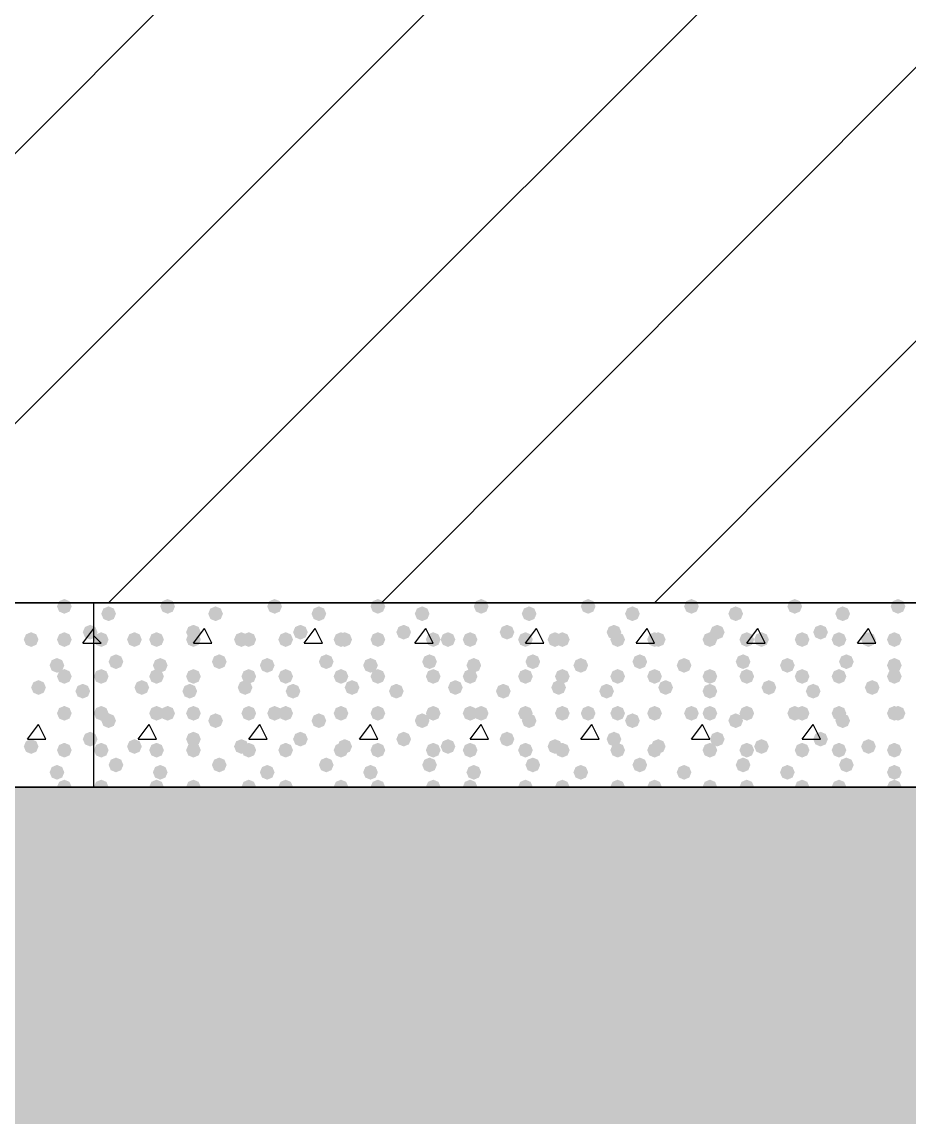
# Model space of a CAD drawing. Header units: millimetres. Extents: x 0 to 420, y 0 to 297.
# Drawn here: x 322.26 to 332.44, y 138.83 to 151.41 of the extents above; entities that cross this region are included whole.
import ezdxf

# ---------------------------------------------------------------- set-up
doc = ezdxf.new("R2010")
doc.units = ezdxf.units.MM
doc.layers.get('0').update_dxf_attribs({"linetype": 'CONTINUOUS'})

msp = doc.modelspace()

# ---------------------------------------------------------------- hatches: boundary and pattern name
at = {"true_color": 0x000007}
for points in [[(322.834, 144.695333), (322.809129, 144.635537), (322.749333, 144.610667), (322.689537, 144.635537), (322.664667, 144.695333), (322.689537, 144.755129), (322.749333, 144.78), (322.809129, 144.755129)], [(323.130333, 144.399), (323.105462, 144.339204), (323.045667, 144.314333), (322.985871, 144.339204), (322.961, 144.399), (322.985871, 144.458796), (323.045667, 144.483667), (323.105462, 144.458796)], [(322.453, 144.314333), (322.428129, 144.254537), (322.368333, 144.229667), (322.308538, 144.254537), (322.283667, 144.314333), (322.308537, 144.374129), (322.368333, 144.399), (322.428129, 144.374129)], [(322.834, 144.314333), (322.809129, 144.254537), (322.749333, 144.229667), (322.689537, 144.254537), (322.664667, 144.314333), (322.689537, 144.374129), (322.749333, 144.399), (322.809129, 144.374129)], [(322.749333, 144.018), (322.724462, 143.958204), (322.664667, 143.933333), (322.604871, 143.958204), (322.58, 144.018), (322.604871, 144.077796), (322.664667, 144.102667), (322.724462, 144.077796)], [(322.834, 143.891), (322.809129, 143.831204), (322.749333, 143.806333), (322.689537, 143.831204), (322.664667, 143.891), (322.689537, 143.950796), (322.749333, 143.975667), (322.809129, 143.950796)], [(322.537667, 143.764), (322.512796, 143.704204), (322.453, 143.679333), (322.393204, 143.704204), (322.368333, 143.764), (322.393204, 143.823796), (322.453, 143.848667), (322.512796, 143.823796)], [(323.045667, 143.721667), (323.020796, 143.661871), (322.961, 143.637), (322.901204, 143.661871), (322.876333, 143.721667), (322.901204, 143.781462), (322.961, 143.806333), (323.020796, 143.781463)], [(322.834, 143.467667), (322.809129, 143.407871), (322.749333, 143.383), (322.689537, 143.407871), (322.664667, 143.467667), (322.689537, 143.527462), (322.749333, 143.552333), (322.809129, 143.527463)], [(322.834, 143.467667), (322.809129, 143.407871), (322.749333, 143.383), (322.689537, 143.407871), (322.664667, 143.467667), (322.689537, 143.527462), (322.749333, 143.552333), (322.809129, 143.527463)], [(323.130333, 143.171333), (323.105462, 143.111537), (323.045667, 143.086667), (322.985871, 143.111537), (322.961, 143.171333), (322.985871, 143.231129), (323.045667, 143.256), (323.105462, 143.231129)], [(322.453, 143.086667), (322.428129, 143.026871), (322.368333, 143.002), (322.308538, 143.026871), (322.283667, 143.086667), (322.308537, 143.146462), (322.368333, 143.171333), (322.428129, 143.146463)], [(322.834, 143.044333), (322.809129, 142.984537), (322.749333, 142.959667), (322.689537, 142.984537), (322.664667, 143.044333), (322.689537, 143.104129), (322.749333, 143.129), (322.809129, 143.104129)], [(322.749333, 142.790333), (322.724462, 142.730537), (322.664667, 142.705667), (322.604871, 142.730537), (322.58, 142.790333), (322.604871, 142.850129), (322.664667, 142.875), (322.724462, 142.850129)], [(322.834, 142.621), (322.809129, 142.561204), (322.749333, 142.536333), (322.689537, 142.561204), (322.664667, 142.621), (322.689537, 142.680796), (322.749333, 142.705667), (322.809129, 142.680796)]]:
    msp.add_hatch(color=0, dxfattribs=at).paths.add_polyline_path(points, flags=0)
at = {"true_color": 0x000008}
for points in [[(324.019333, 144.695333), (323.994462, 144.635537), (323.934667, 144.610667), (323.874871, 144.635537), (323.85, 144.695333), (323.874871, 144.755129), (323.934667, 144.78), (323.994462, 144.755129)], [(325.247, 144.695333), (325.222129, 144.635537), (325.162333, 144.610667), (325.102538, 144.635537), (325.077667, 144.695333), (325.102537, 144.755129), (325.162333, 144.78), (325.222129, 144.755129)], [(326.432333, 144.695333), (326.407462, 144.635537), (326.347667, 144.610667), (326.287871, 144.635537), (326.263, 144.695333), (326.287871, 144.755129), (326.347667, 144.78), (326.407462, 144.755129)], [(327.617667, 144.695333), (327.592796, 144.635537), (327.533, 144.610667), (327.473204, 144.635537), (327.448333, 144.695333), (327.473204, 144.755129), (327.533, 144.78), (327.592796, 144.755129)], [(328.845333, 144.695333), (328.820462, 144.635537), (328.760667, 144.610667), (328.700871, 144.635537), (328.676, 144.695333), (328.700871, 144.755129), (328.760667, 144.78), (328.820462, 144.755129)], [(330.030667, 144.695333), (330.005796, 144.635537), (329.946, 144.610667), (329.886204, 144.635537), (329.861333, 144.695333), (329.886204, 144.755129), (329.946, 144.78), (330.005796, 144.755129)], [(331.216, 144.695333), (331.191129, 144.635537), (331.131333, 144.610667), (331.071537, 144.635537), (331.046667, 144.695333), (331.071537, 144.755129), (331.131333, 144.78), (331.191129, 144.755129)], [(332.401333, 144.695333), (332.376463, 144.635537), (332.316667, 144.610667), (332.256871, 144.635537), (332.232, 144.695333), (332.256871, 144.755129), (332.316667, 144.78), (332.376462, 144.755129)], [(323.342, 144.610667), (323.317129, 144.550871), (323.257333, 144.526), (323.197538, 144.550871), (323.172667, 144.610667), (323.197537, 144.670462), (323.257333, 144.695333), (323.317129, 144.670463)], [(324.569667, 144.610667), (324.544796, 144.550871), (324.485, 144.526), (324.425204, 144.550871), (324.400333, 144.610667), (324.425204, 144.670462), (324.485, 144.695333), (324.544796, 144.670463)], [(325.755, 144.610667), (325.730129, 144.550871), (325.670333, 144.526), (325.610537, 144.550871), (325.585667, 144.610667), (325.610537, 144.670462), (325.670333, 144.695333), (325.730129, 144.670463)], [(326.940333, 144.610667), (326.915462, 144.550871), (326.855667, 144.526), (326.795871, 144.550871), (326.771, 144.610667), (326.795871, 144.670462), (326.855667, 144.695333), (326.915462, 144.670463)], [(328.168, 144.610667), (328.143129, 144.550871), (328.083333, 144.526), (328.023537, 144.550871), (327.998667, 144.610667), (328.023537, 144.670462), (328.083333, 144.695333), (328.143129, 144.670463)], [(329.353333, 144.610667), (329.328463, 144.550871), (329.268667, 144.526), (329.208871, 144.550871), (329.184, 144.610667), (329.208871, 144.670462), (329.268667, 144.695333), (329.328462, 144.670463)], [(330.538667, 144.610667), (330.513796, 144.550871), (330.454, 144.526), (330.394204, 144.550871), (330.369333, 144.610667), (330.394204, 144.670462), (330.454, 144.695333), (330.513796, 144.670463)], [(331.766333, 144.610667), (331.741463, 144.550871), (331.681667, 144.526), (331.621871, 144.550871), (331.597, 144.610667), (331.621871, 144.670462), (331.681667, 144.695333), (331.741462, 144.670463)], [(324.315667, 144.399), (324.290796, 144.339204), (324.231, 144.314333), (324.171204, 144.339204), (324.146333, 144.399), (324.171204, 144.458796), (324.231, 144.483667), (324.290796, 144.458796)], [(325.543333, 144.399), (325.518462, 144.339204), (325.458667, 144.314333), (325.398871, 144.339204), (325.374, 144.399), (325.398871, 144.458796), (325.458667, 144.483667), (325.518462, 144.458796)], [(326.728667, 144.399), (326.703796, 144.339204), (326.644, 144.314333), (326.584204, 144.339204), (326.559333, 144.399), (326.584204, 144.458796), (326.644, 144.483667), (326.703796, 144.458796)], [(327.914, 144.399), (327.889129, 144.339204), (327.829333, 144.314333), (327.769537, 144.339204), (327.744667, 144.399), (327.769537, 144.458796), (327.829333, 144.483667), (327.889129, 144.458796)], [(329.141667, 144.399), (329.116796, 144.339204), (329.057, 144.314333), (328.997204, 144.339204), (328.972333, 144.399), (328.997204, 144.458796), (329.057, 144.483667), (329.116796, 144.458796)], [(330.327, 144.399), (330.302129, 144.339204), (330.242333, 144.314333), (330.182538, 144.339204), (330.157667, 144.399), (330.182537, 144.458796), (330.242333, 144.483667), (330.302129, 144.458796)], [(331.512333, 144.399), (331.487462, 144.339204), (331.427667, 144.314333), (331.367871, 144.339204), (331.343, 144.399), (331.367871, 144.458796), (331.427667, 144.483667), (331.487462, 144.458796)], [(323.257333, 144.314333), (323.232462, 144.254537), (323.172667, 144.229667), (323.112871, 144.254537), (323.088, 144.314333), (323.112871, 144.374129), (323.172667, 144.399), (323.232462, 144.374129)], [(323.638333, 144.314333), (323.613462, 144.254537), (323.553667, 144.229667), (323.493871, 144.254537), (323.469, 144.314333), (323.493871, 144.374129), (323.553667, 144.399), (323.613462, 144.374129)], [(323.892333, 144.314333), (323.867462, 144.254537), (323.807667, 144.229667), (323.747871, 144.254537), (323.723, 144.314333), (323.747871, 144.374129), (323.807667, 144.399), (323.867462, 144.374129)], [(324.315667, 144.314333), (324.290796, 144.254537), (324.231, 144.229667), (324.171204, 144.254537), (324.146333, 144.314333), (324.171204, 144.374129), (324.231, 144.399), (324.290796, 144.374129)], [(324.866, 144.314333), (324.841129, 144.254537), (324.781333, 144.229667), (324.721537, 144.254537), (324.696667, 144.314333), (324.721537, 144.374129), (324.781333, 144.399), (324.841129, 144.374129)], [(324.950667, 144.314333), (324.925796, 144.254537), (324.866, 144.229667), (324.806204, 144.254537), (324.781333, 144.314333), (324.806204, 144.374129), (324.866, 144.399), (324.925796, 144.374129)], [(325.374, 144.314333), (325.349129, 144.254537), (325.289333, 144.229667), (325.229537, 144.254537), (325.204667, 144.314333), (325.229537, 144.374129), (325.289333, 144.399), (325.349129, 144.374129)], [(326.009, 144.314333), (325.984129, 144.254537), (325.924333, 144.229667), (325.864537, 144.254537), (325.839667, 144.314333), (325.864537, 144.374129), (325.924333, 144.399), (325.984129, 144.374129)], [(326.051333, 144.314333), (326.026462, 144.254537), (325.966667, 144.229667), (325.906871, 144.254537), (325.882, 144.314333), (325.906871, 144.374129), (325.966667, 144.399), (326.026462, 144.374129)], [(326.432333, 144.314333), (326.407462, 144.254537), (326.347667, 144.229667), (326.287871, 144.254537), (326.263, 144.314333), (326.287871, 144.374129), (326.347667, 144.399), (326.407462, 144.374129)], [(327.067333, 144.314333), (327.042462, 144.254537), (326.982667, 144.229667), (326.922871, 144.254537), (326.898, 144.314333), (326.922871, 144.374129), (326.982667, 144.399), (327.042462, 144.374129)], [(327.236667, 144.314333), (327.211796, 144.254537), (327.152, 144.229667), (327.092204, 144.254537), (327.067333, 144.314333), (327.092204, 144.374129), (327.152, 144.399), (327.211796, 144.374129)], [(327.490667, 144.314333), (327.465796, 144.254537), (327.406, 144.229667), (327.346204, 144.254537), (327.321333, 144.314333), (327.346204, 144.374129), (327.406, 144.399), (327.465796, 144.374129)], [(328.125667, 144.314333), (328.100796, 144.254537), (328.041, 144.229667), (327.981204, 144.254537), (327.956333, 144.314333), (327.981204, 144.374129), (328.041, 144.399), (328.100796, 144.374129)], [(328.464333, 144.314333), (328.439462, 144.254537), (328.379667, 144.229667), (328.319871, 144.254537), (328.295, 144.314333), (328.319871, 144.374129), (328.379667, 144.399), (328.439462, 144.374129)], [(328.549, 144.314333), (328.524129, 144.254537), (328.464333, 144.229667), (328.404537, 144.254537), (328.379667, 144.314333), (328.404537, 144.374129), (328.464333, 144.399), (328.524129, 144.374129)], [(329.184, 144.314333), (329.159129, 144.254537), (329.099333, 144.229667), (329.039537, 144.254537), (329.014667, 144.314333), (329.039537, 144.374129), (329.099333, 144.399), (329.159129, 144.374129)], [(329.607333, 144.314333), (329.582462, 144.254537), (329.522667, 144.229667), (329.462871, 144.254537), (329.438, 144.314333), (329.462871, 144.374129), (329.522667, 144.399), (329.582462, 144.374129)], [(329.649667, 144.314333), (329.624796, 144.254537), (329.565, 144.229667), (329.505204, 144.254537), (329.480333, 144.314333), (329.505204, 144.374129), (329.565, 144.399), (329.624796, 144.374129)], [(330.242333, 144.314333), (330.217462, 144.254537), (330.157667, 144.229667), (330.097871, 144.254537), (330.073, 144.314333), (330.097871, 144.374129), (330.157667, 144.399), (330.217462, 144.374129)], [(330.665667, 144.314333), (330.640796, 144.254537), (330.581, 144.229667), (330.521204, 144.254537), (330.496333, 144.314333), (330.521204, 144.374129), (330.581, 144.399), (330.640796, 144.374129)], [(330.835, 144.314333), (330.810129, 144.254537), (330.750333, 144.229667), (330.690538, 144.254537), (330.665667, 144.314333), (330.690537, 144.374129), (330.750333, 144.399), (330.810129, 144.374129)], [(331.300667, 144.314333), (331.275796, 144.254537), (331.216, 144.229667), (331.156204, 144.254537), (331.131333, 144.314333), (331.156204, 144.374129), (331.216, 144.399), (331.275796, 144.374129)], [(331.724, 144.314333), (331.699129, 144.254537), (331.639333, 144.229667), (331.579538, 144.254537), (331.554667, 144.314333), (331.579537, 144.374129), (331.639333, 144.399), (331.699129, 144.374129)], [(332.062667, 144.314333), (332.037796, 144.254537), (331.978, 144.229667), (331.918204, 144.254537), (331.893333, 144.314333), (331.918204, 144.374129), (331.978, 144.399), (332.037796, 144.374129)], [(332.359, 144.314333), (332.334129, 144.254537), (332.274333, 144.229667), (332.214538, 144.254537), (332.189667, 144.314333), (332.214537, 144.374129), (332.274333, 144.399), (332.334129, 144.374129)], [(323.426667, 144.060333), (323.401796, 144.000537), (323.342, 143.975667), (323.282204, 144.000537), (323.257333, 144.060333), (323.282204, 144.120129), (323.342, 144.145), (323.401796, 144.120129)], [(323.934667, 144.018), (323.909796, 143.958204), (323.85, 143.933333), (323.790204, 143.958204), (323.765333, 144.018), (323.790204, 144.077796), (323.85, 144.102667), (323.909796, 144.077796)], [(324.612, 144.060333), (324.587129, 144.000537), (324.527333, 143.975667), (324.467538, 144.000537), (324.442667, 144.060333), (324.467537, 144.120129), (324.527333, 144.145), (324.587129, 144.120129)], [(325.162333, 144.018), (325.137462, 143.958204), (325.077667, 143.933333), (325.017871, 143.958204), (324.993, 144.018), (325.017871, 144.077796), (325.077667, 144.102667), (325.137462, 144.077796)], [(325.839667, 144.060333), (325.814796, 144.000537), (325.755, 143.975667), (325.695204, 144.000537), (325.670333, 144.060333), (325.695204, 144.120129), (325.755, 144.145), (325.814796, 144.120129)], [(326.347667, 144.018), (326.322796, 143.958204), (326.263, 143.933333), (326.203204, 143.958204), (326.178333, 144.018), (326.203204, 144.077796), (326.263, 144.102667), (326.322796, 144.077796)], [(327.025, 144.060333), (327.000129, 144.000537), (326.940333, 143.975667), (326.880538, 144.000537), (326.855667, 144.060333), (326.880537, 144.120129), (326.940333, 144.145), (327.000129, 144.120129)], [(327.533, 144.018), (327.508129, 143.958204), (327.448333, 143.933333), (327.388537, 143.958204), (327.363667, 144.018), (327.388537, 144.077796), (327.448333, 144.102667), (327.508129, 144.077796)], [(328.210333, 144.060333), (328.185462, 144.000537), (328.125667, 143.975667), (328.065871, 144.000537), (328.041, 144.060333), (328.065871, 144.120129), (328.125667, 144.145), (328.185462, 144.120129)], [(328.760667, 144.018), (328.735796, 143.958204), (328.676, 143.933333), (328.616204, 143.958204), (328.591333, 144.018), (328.616204, 144.077796), (328.676, 144.102667), (328.735796, 144.077796)], [(329.438, 144.060333), (329.413129, 144.000537), (329.353333, 143.975667), (329.293537, 144.000537), (329.268667, 144.060333), (329.293537, 144.120129), (329.353333, 144.145), (329.413129, 144.120129)], [(329.946, 144.018), (329.921129, 143.958204), (329.861333, 143.933333), (329.801537, 143.958204), (329.776667, 144.018), (329.801537, 144.077796), (329.861333, 144.102667), (329.921129, 144.077796)], [(330.623333, 144.060333), (330.598462, 144.000537), (330.538667, 143.975667), (330.478871, 144.000537), (330.454, 144.060333), (330.478871, 144.120129), (330.538667, 144.145), (330.598462, 144.120129)], [(331.131333, 144.018), (331.106462, 143.958204), (331.046667, 143.933333), (330.986871, 143.958204), (330.962, 144.018), (330.986871, 144.077796), (331.046667, 144.102667), (331.106462, 144.077796)], [(331.808667, 144.060333), (331.783796, 144.000537), (331.724, 143.975667), (331.664204, 144.000537), (331.639333, 144.060333), (331.664204, 144.120129), (331.724, 144.145), (331.783796, 144.120129)], [(332.359, 144.018), (332.334129, 143.958204), (332.274333, 143.933333), (332.214538, 143.958204), (332.189667, 144.018), (332.214537, 144.077796), (332.274333, 144.102667), (332.334129, 144.077796)], [(323.257333, 143.891), (323.232462, 143.831204), (323.172667, 143.806333), (323.112871, 143.831204), (323.088, 143.891), (323.112871, 143.950796), (323.172667, 143.975667), (323.232462, 143.950796)], [(323.892333, 143.891), (323.867462, 143.831204), (323.807667, 143.806333), (323.747871, 143.831204), (323.723, 143.891), (323.747871, 143.950796), (323.807667, 143.975667), (323.867462, 143.950796)], [(324.315667, 143.891), (324.290796, 143.831204), (324.231, 143.806333), (324.171204, 143.831204), (324.146333, 143.891), (324.171204, 143.950796), (324.231, 143.975667), (324.290796, 143.950796)], [(324.950667, 143.891), (324.925796, 143.831204), (324.866, 143.806333), (324.806204, 143.831204), (324.781333, 143.891), (324.806204, 143.950796), (324.866, 143.975667), (324.925796, 143.950796)], [(325.374, 143.891), (325.349129, 143.831204), (325.289333, 143.806333), (325.229537, 143.831204), (325.204667, 143.891), (325.229537, 143.950796), (325.289333, 143.975667), (325.349129, 143.950796)], [(326.009, 143.891), (325.984129, 143.831204), (325.924333, 143.806333), (325.864537, 143.831204), (325.839667, 143.891), (325.864537, 143.950796), (325.924333, 143.975667), (325.984129, 143.950796)], [(326.432333, 143.891), (326.407462, 143.831204), (326.347667, 143.806333), (326.287871, 143.831204), (326.263, 143.891), (326.287871, 143.950796), (326.347667, 143.975667), (326.407462, 143.950796)], [(327.067333, 143.891), (327.042462, 143.831204), (326.982667, 143.806333), (326.922871, 143.831204), (326.898, 143.891), (326.922871, 143.950796), (326.982667, 143.975667), (327.042462, 143.950796)], [(327.490667, 143.891), (327.465796, 143.831204), (327.406, 143.806333), (327.346204, 143.831204), (327.321333, 143.891), (327.346204, 143.950796), (327.406, 143.975667), (327.465796, 143.950796)], [(328.125667, 143.891), (328.100796, 143.831204), (328.041, 143.806333), (327.981204, 143.831204), (327.956333, 143.891), (327.981204, 143.950796), (328.041, 143.975667), (328.100796, 143.950796)], [(328.549, 143.891), (328.524129, 143.831204), (328.464333, 143.806333), (328.404537, 143.831204), (328.379667, 143.891), (328.404537, 143.950796), (328.464333, 143.975667), (328.524129, 143.950796)], [(329.184, 143.891), (329.159129, 143.831204), (329.099333, 143.806333), (329.039537, 143.831204), (329.014667, 143.891), (329.039537, 143.950796), (329.099333, 143.975667), (329.159129, 143.950796)], [(329.607333, 143.891), (329.582462, 143.831204), (329.522667, 143.806333), (329.462871, 143.831204), (329.438, 143.891), (329.462871, 143.950796), (329.522667, 143.975667), (329.582462, 143.950796)], [(330.242333, 143.891), (330.217462, 143.831204), (330.157667, 143.806333), (330.097871, 143.831204), (330.073, 143.891), (330.097871, 143.950796), (330.157667, 143.975667), (330.217462, 143.950796)], [(330.665667, 143.891), (330.640796, 143.831204), (330.581, 143.806333), (330.521204, 143.831204), (330.496333, 143.891), (330.521204, 143.950796), (330.581, 143.975667), (330.640796, 143.950796)], [(331.300667, 143.891), (331.275796, 143.831204), (331.216, 143.806333), (331.156204, 143.831204), (331.131333, 143.891), (331.156204, 143.950796), (331.216, 143.975667), (331.275796, 143.950796)], [(331.724, 143.891), (331.699129, 143.831204), (331.639333, 143.806333), (331.579538, 143.831204), (331.554667, 143.891), (331.579537, 143.950796), (331.639333, 143.975667), (331.699129, 143.950796)], [(332.359, 143.891), (332.334129, 143.831204), (332.274333, 143.806333), (332.214538, 143.831204), (332.189667, 143.891), (332.214537, 143.950796), (332.274333, 143.975667), (332.334129, 143.950796)], [(323.723, 143.764), (323.698129, 143.704204), (323.638333, 143.679333), (323.578538, 143.704204), (323.553667, 143.764), (323.578537, 143.823796), (323.638333, 143.848667), (323.698129, 143.823796)], [(324.908333, 143.764), (324.883462, 143.704204), (324.823667, 143.679333), (324.763871, 143.704204), (324.739, 143.764), (324.763871, 143.823796), (324.823667, 143.848667), (324.883462, 143.823796)], [(326.136, 143.764), (326.111129, 143.704204), (326.051333, 143.679333), (325.991537, 143.704204), (325.966667, 143.764), (325.991537, 143.823796), (326.051333, 143.848667), (326.111129, 143.823796)], [(327.321333, 143.764), (327.296462, 143.704204), (327.236667, 143.679333), (327.176871, 143.704204), (327.152, 143.764), (327.176871, 143.823796), (327.236667, 143.848667), (327.296462, 143.823796)], [(328.506667, 143.764), (328.481796, 143.704204), (328.422, 143.679333), (328.362204, 143.704204), (328.337333, 143.764), (328.362204, 143.823796), (328.422, 143.848667), (328.481796, 143.823796)], [(329.734333, 143.764), (329.709462, 143.704204), (329.649667, 143.679333), (329.589871, 143.704204), (329.565, 143.764), (329.589871, 143.823796), (329.649667, 143.848667), (329.709462, 143.823796)], [(330.919667, 143.764), (330.894796, 143.704204), (330.835, 143.679333), (330.775204, 143.704204), (330.750333, 143.764), (330.775204, 143.823796), (330.835, 143.848667), (330.894796, 143.823796)], [(332.105, 143.764), (332.080129, 143.704204), (332.020333, 143.679333), (331.960537, 143.704204), (331.935667, 143.764), (331.960537, 143.823796), (332.020333, 143.848667), (332.080129, 143.823796)], [(324.273333, 143.721667), (324.248462, 143.661871), (324.188667, 143.637), (324.128871, 143.661871), (324.104, 143.721667), (324.128871, 143.781462), (324.188667, 143.806333), (324.248462, 143.781463)], [(325.458667, 143.721667), (325.433796, 143.661871), (325.374, 143.637), (325.314204, 143.661871), (325.289333, 143.721667), (325.314204, 143.781462), (325.374, 143.806333), (325.433796, 143.781463)], [(326.644, 143.721667), (326.619129, 143.661871), (326.559333, 143.637), (326.499537, 143.661871), (326.474667, 143.721667), (326.499537, 143.781462), (326.559333, 143.806333), (326.619129, 143.781463)], [(327.871667, 143.721667), (327.846796, 143.661871), (327.787, 143.637), (327.727204, 143.661871), (327.702333, 143.721667), (327.727204, 143.781462), (327.787, 143.806333), (327.846796, 143.781463)], [(329.057, 143.721667), (329.032129, 143.661871), (328.972333, 143.637), (328.912537, 143.661871), (328.887667, 143.721667), (328.912537, 143.781462), (328.972333, 143.806333), (329.032129, 143.781463)], [(330.242333, 143.721667), (330.217462, 143.661871), (330.157667, 143.637), (330.097871, 143.661871), (330.073, 143.721667), (330.097871, 143.781462), (330.157667, 143.806333), (330.217462, 143.781463)], [(331.427667, 143.721667), (331.402796, 143.661871), (331.343, 143.637), (331.283204, 143.661871), (331.258333, 143.721667), (331.283204, 143.781462), (331.343, 143.806333), (331.402796, 143.781463)], [(323.257333, 143.467667), (323.232462, 143.407871), (323.172667, 143.383), (323.112871, 143.407871), (323.088, 143.467667), (323.112871, 143.527462), (323.172667, 143.552333), (323.232462, 143.527463)], [(323.342, 143.383), (323.317129, 143.323204), (323.257333, 143.298333), (323.197538, 143.323204), (323.172667, 143.383), (323.197537, 143.442796), (323.257333, 143.467667), (323.317129, 143.442796)], [(323.892333, 143.467667), (323.867462, 143.407871), (323.807667, 143.383), (323.747871, 143.407871), (323.723, 143.467667), (323.747871, 143.527462), (323.807667, 143.552333), (323.867462, 143.527463)], [(324.019333, 143.467667), (323.994462, 143.407871), (323.934667, 143.383), (323.874871, 143.407871), (323.85, 143.467667), (323.874871, 143.527462), (323.934667, 143.552333), (323.994462, 143.527463)], [(324.315667, 143.467667), (324.290796, 143.407871), (324.231, 143.383), (324.171204, 143.407871), (324.146333, 143.467667), (324.171204, 143.527462), (324.231, 143.552333), (324.290796, 143.527463)], [(324.569667, 143.383), (324.544796, 143.323204), (324.485, 143.298333), (324.425204, 143.323204), (324.400333, 143.383), (324.425204, 143.442796), (324.485, 143.467667), (324.544796, 143.442796)], [(324.950667, 143.467667), (324.925796, 143.407871), (324.866, 143.383), (324.806204, 143.407871), (324.781333, 143.467667), (324.806204, 143.527462), (324.866, 143.552333), (324.925796, 143.527463)], [(325.247, 143.467667), (325.222129, 143.407871), (325.162333, 143.383), (325.102538, 143.407871), (325.077667, 143.467667), (325.102537, 143.527462), (325.162333, 143.552333), (325.222129, 143.527463)], [(325.374, 143.467667), (325.349129, 143.407871), (325.289333, 143.383), (325.229537, 143.407871), (325.204667, 143.467667), (325.229537, 143.527462), (325.289333, 143.552333), (325.349129, 143.527463)], [(325.755, 143.383), (325.730129, 143.323204), (325.670333, 143.298333), (325.610537, 143.323204), (325.585667, 143.383), (325.610537, 143.442796), (325.670333, 143.467667), (325.730129, 143.442796)], [(326.009, 143.467667), (325.984129, 143.407871), (325.924333, 143.383), (325.864537, 143.407871), (325.839667, 143.467667), (325.864537, 143.527462), (325.924333, 143.552333), (325.984129, 143.527463)], [(326.432333, 143.467667), (326.407462, 143.407871), (326.347667, 143.383), (326.287871, 143.407871), (326.263, 143.467667), (326.287871, 143.527462), (326.347667, 143.552333), (326.407462, 143.527463)], [(326.432333, 143.467667), (326.407462, 143.407871), (326.347667, 143.383), (326.287871, 143.407871), (326.263, 143.467667), (326.287871, 143.527462), (326.347667, 143.552333), (326.407462, 143.527463)], [(326.940333, 143.383), (326.915462, 143.323204), (326.855667, 143.298333), (326.795871, 143.323204), (326.771, 143.383), (326.795871, 143.442796), (326.855667, 143.467667), (326.915462, 143.442796)], [(327.067333, 143.467667), (327.042462, 143.407871), (326.982667, 143.383), (326.922871, 143.407871), (326.898, 143.467667), (326.922871, 143.527462), (326.982667, 143.552333), (327.042462, 143.527463)], [(327.490667, 143.467667), (327.465796, 143.407871), (327.406, 143.383), (327.346204, 143.407871), (327.321333, 143.467667), (327.346204, 143.527462), (327.406, 143.552333), (327.465796, 143.527463)], [(327.617667, 143.467667), (327.592796, 143.407871), (327.533, 143.383), (327.473204, 143.407871), (327.448333, 143.467667), (327.473204, 143.527462), (327.533, 143.552333), (327.592796, 143.527463)], [(328.125667, 143.467667), (328.100796, 143.407871), (328.041, 143.383), (327.981204, 143.407871), (327.956333, 143.467667), (327.981204, 143.527462), (328.041, 143.552333), (328.100796, 143.527463)], [(328.168, 143.383), (328.143129, 143.323204), (328.083333, 143.298333), (328.023537, 143.323204), (327.998667, 143.383), (328.023537, 143.442796), (328.083333, 143.467667), (328.143129, 143.442796)], [(328.549, 143.467667), (328.524129, 143.407871), (328.464333, 143.383), (328.404537, 143.407871), (328.379667, 143.467667), (328.404537, 143.527462), (328.464333, 143.552333), (328.524129, 143.527463)], [(328.845333, 143.467667), (328.820462, 143.407871), (328.760667, 143.383), (328.700871, 143.407871), (328.676, 143.467667), (328.700871, 143.527462), (328.760667, 143.552333), (328.820462, 143.527463)], [(329.184, 143.467667), (329.159129, 143.407871), (329.099333, 143.383), (329.039537, 143.407871), (329.014667, 143.467667), (329.039537, 143.527462), (329.099333, 143.552333), (329.159129, 143.527463)], [(329.353333, 143.383), (329.328463, 143.323204), (329.268667, 143.298333), (329.208871, 143.323204), (329.184, 143.383), (329.208871, 143.442796), (329.268667, 143.467667), (329.328462, 143.442796)], [(329.607333, 143.467667), (329.582462, 143.407871), (329.522667, 143.383), (329.462871, 143.407871), (329.438, 143.467667), (329.462871, 143.527462), (329.522667, 143.552333), (329.582462, 143.527463)], [(330.030667, 143.467667), (330.005796, 143.407871), (329.946, 143.383), (329.886204, 143.407871), (329.861333, 143.467667), (329.886204, 143.527462), (329.946, 143.552333), (330.005796, 143.527463)], [(330.242333, 143.467667), (330.217462, 143.407871), (330.157667, 143.383), (330.097871, 143.407871), (330.073, 143.467667), (330.097871, 143.527462), (330.157667, 143.552333), (330.217462, 143.527463)], [(330.538667, 143.383), (330.513796, 143.323204), (330.454, 143.298333), (330.394204, 143.323204), (330.369333, 143.383), (330.394204, 143.442796), (330.454, 143.467667), (330.513796, 143.442796)], [(330.665667, 143.467667), (330.640796, 143.407871), (330.581, 143.383), (330.521204, 143.407871), (330.496333, 143.467667), (330.521204, 143.527462), (330.581, 143.552333), (330.640796, 143.527463)], [(331.216, 143.467667), (331.191129, 143.407871), (331.131333, 143.383), (331.071537, 143.407871), (331.046667, 143.467667), (331.071537, 143.527462), (331.131333, 143.552333), (331.191129, 143.527463)], [(331.300667, 143.467667), (331.275796, 143.407871), (331.216, 143.383), (331.156204, 143.407871), (331.131333, 143.467667), (331.156204, 143.527462), (331.216, 143.552333), (331.275796, 143.527463)], [(331.724, 143.467667), (331.699129, 143.407871), (331.639333, 143.383), (331.579538, 143.407871), (331.554667, 143.467667), (331.579537, 143.527462), (331.639333, 143.552333), (331.699129, 143.527463)], [(331.766333, 143.383), (331.741463, 143.323204), (331.681667, 143.298333), (331.621871, 143.323204), (331.597, 143.383), (331.621871, 143.442796), (331.681667, 143.467667), (331.741462, 143.442796)], [(332.359, 143.467667), (332.334129, 143.407871), (332.274333, 143.383), (332.214538, 143.407871), (332.189667, 143.467667), (332.214537, 143.527462), (332.274333, 143.552333), (332.334129, 143.527463)], [(332.401333, 143.467667), (332.376463, 143.407871), (332.316667, 143.383), (332.256871, 143.407871), (332.232, 143.467667), (332.256871, 143.527462), (332.316667, 143.552333), (332.376462, 143.527463)], [(324.315667, 143.171333), (324.290796, 143.111537), (324.231, 143.086667), (324.171204, 143.111537), (324.146333, 143.171333), (324.171204, 143.231129), (324.231, 143.256), (324.290796, 143.231129)], [(325.543333, 143.171333), (325.518462, 143.111537), (325.458667, 143.086667), (325.398871, 143.111537), (325.374, 143.171333), (325.398871, 143.231129), (325.458667, 143.256), (325.518462, 143.231129)], [(326.728667, 143.171333), (326.703796, 143.111537), (326.644, 143.086667), (326.584204, 143.111537), (326.559333, 143.171333), (326.584204, 143.231129), (326.644, 143.256), (326.703796, 143.231129)], [(327.914, 143.171333), (327.889129, 143.111537), (327.829333, 143.086667), (327.769537, 143.111537), (327.744667, 143.171333), (327.769537, 143.231129), (327.829333, 143.256), (327.889129, 143.231129)], [(329.141667, 143.171333), (329.116796, 143.111537), (329.057, 143.086667), (328.997204, 143.111537), (328.972333, 143.171333), (328.997204, 143.231129), (329.057, 143.256), (329.116796, 143.231129)], [(330.327, 143.171333), (330.302129, 143.111537), (330.242333, 143.086667), (330.182538, 143.111537), (330.157667, 143.171333), (330.182537, 143.231129), (330.242333, 143.256), (330.302129, 143.231129)], [(331.512333, 143.171333), (331.487462, 143.111537), (331.427667, 143.086667), (331.367871, 143.111537), (331.343, 143.171333), (331.367871, 143.231129), (331.427667, 143.256), (331.487462, 143.231129)], [(323.257333, 143.044333), (323.232462, 142.984537), (323.172667, 142.959667), (323.112871, 142.984537), (323.088, 143.044333), (323.112871, 143.104129), (323.172667, 143.129), (323.232462, 143.104129)], [(323.638333, 143.086667), (323.613462, 143.026871), (323.553667, 143.002), (323.493871, 143.026871), (323.469, 143.086667), (323.493871, 143.146462), (323.553667, 143.171333), (323.613462, 143.146463)], [(323.892333, 143.044333), (323.867462, 142.984537), (323.807667, 142.959667), (323.747871, 142.984537), (323.723, 143.044333), (323.747871, 143.104129), (323.807667, 143.129), (323.867462, 143.104129)], [(324.315667, 143.044333), (324.290796, 142.984537), (324.231, 142.959667), (324.171204, 142.984537), (324.146333, 143.044333), (324.171204, 143.104129), (324.231, 143.129), (324.290796, 143.104129)], [(324.866, 143.086667), (324.841129, 143.026871), (324.781333, 143.002), (324.721537, 143.026871), (324.696667, 143.086667), (324.721537, 143.146462), (324.781333, 143.171333), (324.841129, 143.146463)], [(324.950667, 143.044333), (324.925796, 142.984537), (324.866, 142.959667), (324.806204, 142.984537), (324.781333, 143.044333), (324.806204, 143.104129), (324.866, 143.129), (324.925796, 143.104129)], [(325.374, 143.044333), (325.349129, 142.984537), (325.289333, 142.959667), (325.229537, 142.984537), (325.204667, 143.044333), (325.229537, 143.104129), (325.289333, 143.129), (325.349129, 143.104129)], [(326.009, 143.044333), (325.984129, 142.984537), (325.924333, 142.959667), (325.864537, 142.984537), (325.839667, 143.044333), (325.864537, 143.104129), (325.924333, 143.129), (325.984129, 143.104129)], [(326.051333, 143.086667), (326.026462, 143.026871), (325.966667, 143.002), (325.906871, 143.026871), (325.882, 143.086667), (325.906871, 143.146462), (325.966667, 143.171333), (326.026462, 143.146463)], [(326.432333, 143.044333), (326.407462, 142.984537), (326.347667, 142.959667), (326.287871, 142.984537), (326.263, 143.044333), (326.287871, 143.104129), (326.347667, 143.129), (326.407462, 143.104129)], [(327.067333, 143.044333), (327.042462, 142.984537), (326.982667, 142.959667), (326.922871, 142.984537), (326.898, 143.044333), (326.922871, 143.104129), (326.982667, 143.129), (327.042462, 143.104129)], [(327.236667, 143.086667), (327.211796, 143.026871), (327.152, 143.002), (327.092204, 143.026871), (327.067333, 143.086667), (327.092204, 143.146462), (327.152, 143.171333), (327.211796, 143.146463)], [(327.490667, 143.044333), (327.465796, 142.984537), (327.406, 142.959667), (327.346204, 142.984537), (327.321333, 143.044333), (327.346204, 143.104129), (327.406, 143.129), (327.465796, 143.104129)], [(328.125667, 143.044333), (328.100796, 142.984537), (328.041, 142.959667), (327.981204, 142.984537), (327.956333, 143.044333), (327.981204, 143.104129), (328.041, 143.129), (328.100796, 143.104129)], [(328.464333, 143.086667), (328.439462, 143.026871), (328.379667, 143.002), (328.319871, 143.026871), (328.295, 143.086667), (328.319871, 143.146462), (328.379667, 143.171333), (328.439462, 143.146463)], [(328.549, 143.044333), (328.524129, 142.984537), (328.464333, 142.959667), (328.404537, 142.984537), (328.379667, 143.044333), (328.404537, 143.104129), (328.464333, 143.129), (328.524129, 143.104129)], [(329.184, 143.044333), (329.159129, 142.984537), (329.099333, 142.959667), (329.039537, 142.984537), (329.014667, 143.044333), (329.039537, 143.104129), (329.099333, 143.129), (329.159129, 143.104129)], [(329.607333, 143.044333), (329.582462, 142.984537), (329.522667, 142.959667), (329.462871, 142.984537), (329.438, 143.044333), (329.462871, 143.104129), (329.522667, 143.129), (329.582462, 143.104129)], [(329.649667, 143.086667), (329.624796, 143.026871), (329.565, 143.002), (329.505204, 143.026871), (329.480333, 143.086667), (329.505204, 143.146462), (329.565, 143.171333), (329.624796, 143.146463)], [(330.242333, 143.044333), (330.217462, 142.984537), (330.157667, 142.959667), (330.097871, 142.984537), (330.073, 143.044333), (330.097871, 143.104129), (330.157667, 143.129), (330.217462, 143.104129)], [(330.665667, 143.044333), (330.640796, 142.984537), (330.581, 142.959667), (330.521204, 142.984537), (330.496333, 143.044333), (330.521204, 143.104129), (330.581, 143.129), (330.640796, 143.104129)], [(330.835, 143.086667), (330.810129, 143.026871), (330.750333, 143.002), (330.690538, 143.026871), (330.665667, 143.086667), (330.690537, 143.146462), (330.750333, 143.171333), (330.810129, 143.146463)], [(331.300667, 143.044333), (331.275796, 142.984537), (331.216, 142.959667), (331.156204, 142.984537), (331.131333, 143.044333), (331.156204, 143.104129), (331.216, 143.129), (331.275796, 143.104129)], [(331.724, 143.044333), (331.699129, 142.984537), (331.639333, 142.959667), (331.579538, 142.984537), (331.554667, 143.044333), (331.579537, 143.104129), (331.639333, 143.129), (331.699129, 143.104129)], [(332.062667, 143.086667), (332.037796, 143.026871), (331.978, 143.002), (331.918204, 143.026871), (331.893333, 143.086667), (331.918204, 143.146462), (331.978, 143.171333), (332.037796, 143.146463)], [(332.359, 143.044333), (332.334129, 142.984537), (332.274333, 142.959667), (332.214538, 142.984537), (332.189667, 143.044333), (332.214537, 143.104129), (332.274333, 143.129), (332.334129, 143.104129)], [(323.426667, 142.875), (323.401796, 142.815204), (323.342, 142.790333), (323.282204, 142.815204), (323.257333, 142.875), (323.282204, 142.934796), (323.342, 142.959667), (323.401796, 142.934796)], [(324.612, 142.875), (324.587129, 142.815204), (324.527333, 142.790333), (324.467538, 142.815204), (324.442667, 142.875), (324.467537, 142.934796), (324.527333, 142.959667), (324.587129, 142.934796)], [(325.839667, 142.875), (325.814796, 142.815204), (325.755, 142.790333), (325.695204, 142.815204), (325.670333, 142.875), (325.695204, 142.934796), (325.755, 142.959667), (325.814796, 142.934796)], [(327.025, 142.875), (327.000129, 142.815204), (326.940333, 142.790333), (326.880538, 142.815204), (326.855667, 142.875), (326.880537, 142.934796), (326.940333, 142.959667), (327.000129, 142.934796)], [(328.210333, 142.875), (328.185462, 142.815204), (328.125667, 142.790333), (328.065871, 142.815204), (328.041, 142.875), (328.065871, 142.934796), (328.125667, 142.959667), (328.185462, 142.934796)], [(329.438, 142.875), (329.413129, 142.815204), (329.353333, 142.790333), (329.293537, 142.815204), (329.268667, 142.875), (329.293537, 142.934796), (329.353333, 142.959667), (329.413129, 142.934796)], [(330.623333, 142.875), (330.598462, 142.815204), (330.538667, 142.790333), (330.478871, 142.815204), (330.454, 142.875), (330.478871, 142.934796), (330.538667, 142.959667), (330.598462, 142.934796)], [(331.808667, 142.875), (331.783796, 142.815204), (331.724, 142.790333), (331.664204, 142.815204), (331.639333, 142.875), (331.664204, 142.934796), (331.724, 142.959667), (331.783796, 142.934796)], [(323.934667, 142.790333), (323.909796, 142.730537), (323.85, 142.705667), (323.790204, 142.730537), (323.765333, 142.790333), (323.790204, 142.850129), (323.85, 142.875), (323.909796, 142.850129)], [(325.162333, 142.790333), (325.137462, 142.730537), (325.077667, 142.705667), (325.017871, 142.730537), (324.993, 142.790333), (325.017871, 142.850129), (325.077667, 142.875), (325.137462, 142.850129)], [(326.347667, 142.790333), (326.322796, 142.730537), (326.263, 142.705667), (326.203204, 142.730537), (326.178333, 142.790333), (326.203204, 142.850129), (326.263, 142.875), (326.322796, 142.850129)], [(327.533, 142.790333), (327.508129, 142.730537), (327.448333, 142.705667), (327.388537, 142.730537), (327.363667, 142.790333), (327.388537, 142.850129), (327.448333, 142.875), (327.508129, 142.850129)], [(328.760667, 142.790333), (328.735796, 142.730537), (328.676, 142.705667), (328.616204, 142.730537), (328.591333, 142.790333), (328.616204, 142.850129), (328.676, 142.875), (328.735796, 142.850129)], [(329.946, 142.790333), (329.921129, 142.730537), (329.861333, 142.705667), (329.801537, 142.730537), (329.776667, 142.790333), (329.801537, 142.850129), (329.861333, 142.875), (329.921129, 142.850129)], [(331.131333, 142.790333), (331.106462, 142.730537), (331.046667, 142.705667), (330.986871, 142.730537), (330.962, 142.790333), (330.986871, 142.850129), (331.046667, 142.875), (331.106462, 142.850129)], [(332.359, 142.790333), (332.334129, 142.730537), (332.274333, 142.705667), (332.214538, 142.730537), (332.189667, 142.790333), (332.214537, 142.850129), (332.274333, 142.875), (332.334129, 142.850129)], [(323.257333, 142.621), (323.232462, 142.561204), (323.172667, 142.536333), (323.112871, 142.561204), (323.088, 142.621), (323.112871, 142.680796), (323.172667, 142.705667), (323.232462, 142.680796)], [(323.892333, 142.621), (323.867462, 142.561204), (323.807667, 142.536333), (323.747871, 142.561204), (323.723, 142.621), (323.747871, 142.680796), (323.807667, 142.705667), (323.867462, 142.680796)], [(324.315667, 142.621), (324.290796, 142.561204), (324.231, 142.536333), (324.171204, 142.561204), (324.146333, 142.621), (324.171204, 142.680796), (324.231, 142.705667), (324.290796, 142.680796)], [(324.950667, 142.621), (324.925796, 142.561204), (324.866, 142.536333), (324.806204, 142.561204), (324.781333, 142.621), (324.806204, 142.680796), (324.866, 142.705667), (324.925796, 142.680796)], [(325.374, 142.621), (325.349129, 142.561204), (325.289333, 142.536333), (325.229537, 142.561204), (325.204667, 142.621), (325.229537, 142.680796), (325.289333, 142.705667), (325.349129, 142.680796)], [(326.009, 142.621), (325.984129, 142.561204), (325.924333, 142.536333), (325.864537, 142.561204), (325.839667, 142.621), (325.864537, 142.680796), (325.924333, 142.705667), (325.984129, 142.680796)], [(326.432333, 142.621), (326.407462, 142.561204), (326.347667, 142.536333), (326.287871, 142.561204), (326.263, 142.621), (326.287871, 142.680796), (326.347667, 142.705667), (326.407462, 142.680796)], [(327.067333, 142.621), (327.042462, 142.561204), (326.982667, 142.536333), (326.922871, 142.561204), (326.898, 142.621), (326.922871, 142.680796), (326.982667, 142.705667), (327.042462, 142.680796)], [(327.490667, 142.621), (327.465796, 142.561204), (327.406, 142.536333), (327.346204, 142.561204), (327.321333, 142.621), (327.346204, 142.680796), (327.406, 142.705667), (327.465796, 142.680796)], [(328.125667, 142.621), (328.100796, 142.561204), (328.041, 142.536333), (327.981204, 142.561204), (327.956333, 142.621), (327.981204, 142.680796), (328.041, 142.705667), (328.100796, 142.680796)], [(328.549, 142.621), (328.524129, 142.561204), (328.464333, 142.536333), (328.404537, 142.561204), (328.379667, 142.621), (328.404537, 142.680796), (328.464333, 142.705667), (328.524129, 142.680796)], [(329.184, 142.621), (329.159129, 142.561204), (329.099333, 142.536333), (329.039537, 142.561204), (329.014667, 142.621), (329.039537, 142.680796), (329.099333, 142.705667), (329.159129, 142.680796)], [(329.607333, 142.621), (329.582462, 142.561204), (329.522667, 142.536333), (329.462871, 142.561204), (329.438, 142.621), (329.462871, 142.680796), (329.522667, 142.705667), (329.582462, 142.680796)], [(330.242333, 142.621), (330.217462, 142.561204), (330.157667, 142.536333), (330.097871, 142.561204), (330.073, 142.621), (330.097871, 142.680796), (330.157667, 142.705667), (330.217462, 142.680796)], [(330.665667, 142.621), (330.640796, 142.561204), (330.581, 142.536333), (330.521204, 142.561204), (330.496333, 142.621), (330.521204, 142.680796), (330.581, 142.705667), (330.640796, 142.680796)], [(331.300667, 142.621), (331.275796, 142.561204), (331.216, 142.536333), (331.156204, 142.561204), (331.131333, 142.621), (331.156204, 142.680796), (331.216, 142.705667), (331.275796, 142.680796)], [(331.724, 142.621), (331.699129, 142.561204), (331.639333, 142.536333), (331.579538, 142.561204), (331.554667, 142.621), (331.579537, 142.680796), (331.639333, 142.705667), (331.699129, 142.680796)], [(332.359, 142.621), (332.334129, 142.561204), (332.274333, 142.536333), (332.214538, 142.561204), (332.189667, 142.621), (332.214537, 142.680796), (332.274333, 142.705667), (332.334129, 142.680796)]]:
    msp.add_hatch(color=0, dxfattribs=at).paths.add_polyline_path(points, flags=0)
h = msp.add_hatch(color=0, dxfattribs=at)
h.paths.add_polyline_path([(378.544667, 142.621), (217.17, 142.621), (378.544667, 123.571)], flags=0)
h.paths.add_polyline_path([(217.17, 142.621), (378.544667, 123.571), (217.17, 123.571)], flags=0)

# ---------------------------------------------------------------- linework, layer by layer
at = {"color": 0, "true_color": 0x000007}
for points in [[(31.369, 142.621), (31.369, 165.946667), (379.603, 165.946667), (379.603, 142.621), (217.17, 142.621), (217.17, 121.454333), (193.844333, 121.454333), (193.844333, 142.621)], [(31.369, 142.621), (31.369, 165.946667), (379.603, 165.946667), (379.603, 142.621), (217.17, 142.621), (217.17, 121.454333), (193.844333, 121.454333), (193.844333, 142.621)], [(320.971333, 144.737667), (320.971333, 142.621), (323.088, 142.621), (323.088, 144.737667)]]:
    msp.add_lwpolyline(points, close=True, dxfattribs=at)
at = {"color": 0, "true_color": 0x0000fd}
msp.add_lwpolyline([(215.053333, 144.737667), (377.486333, 144.737667), (377.486333, 163.83), (33.528, 163.83), (33.528, 144.737667), (195.961, 144.737667), (195.961, 123.571), (215.053333, 123.571)], close=True, dxfattribs=at)
at = {"color": 0, "true_color": 0x000003}
for points in [[(317.034334, 144.737666), (336.084334, 163.829999)], [(320.124667, 144.737666), (339.217, 163.829999)], [(323.257334, 144.737666), (342.349667, 163.829999)], [(326.39, 144.737666), (345.44, 163.829999)], [(329.522667, 144.737666), (348.572667, 163.829999)]]:
    msp.add_lwpolyline(points, dxfattribs=at)
at = {"color": 0, "true_color": 0x000007}
for points in [[(342.180333, 144.737667), (323.088, 144.737667)], [(322.961, 144.272), (323.088, 144.441333)], [(323.088, 144.356667), (323.088, 144.441333)], [(322.961, 144.272), (323.088, 144.272)], [(322.326, 143.171333), (322.453, 143.340667)], [(322.537667, 143.171333), (322.453, 143.340667)], [(322.326, 143.171333), (322.537667, 143.171333)], [(323.088, 142.621), (342.180333, 142.621)]]:
    msp.add_lwpolyline(points, dxfattribs=at)
at = {"color": 0, "true_color": 0x000008}
for points in [[(323.172667, 144.272), (323.088, 144.356667)], [(324.231, 144.272), (324.358, 144.441333)], [(324.442667, 144.272), (324.358, 144.441333)], [(325.501, 144.272), (325.628, 144.441333)], [(325.712667, 144.272), (325.628, 144.441333)], [(326.771, 144.272), (326.898, 144.441333)], [(326.982667, 144.272), (326.898, 144.441333)], [(328.041, 144.272), (328.168, 144.441333)], [(328.252667, 144.272), (328.168, 144.441333)], [(329.311, 144.272), (329.438, 144.441333)], [(329.522667, 144.272), (329.438, 144.441333)], [(330.581, 144.272), (330.708, 144.441333)], [(330.792667, 144.272), (330.708, 144.441333)], [(331.851, 144.272), (331.978, 144.441333)], [(332.062667, 144.272), (331.978, 144.441333)], [(323.088, 144.272), (323.172667, 144.272)], [(324.231, 144.272), (324.442667, 144.272)], [(325.501, 144.272), (325.712667, 144.272)], [(326.771, 144.272), (326.982667, 144.272)], [(328.041, 144.272), (328.252667, 144.272)], [(329.311, 144.272), (329.522667, 144.272)], [(330.581, 144.272), (330.792667, 144.272)], [(331.851, 144.272), (332.062667, 144.272)], [(323.596, 143.171333), (323.723, 143.340667)], [(323.807667, 143.171333), (323.723, 143.340667)], [(324.866, 143.171333), (324.993, 143.340667)], [(325.077667, 143.171333), (324.993, 143.340667)], [(326.136, 143.171333), (326.263, 143.340667)], [(326.347667, 143.171333), (326.263, 143.340667)], [(327.406, 143.171333), (327.533, 143.340667)], [(327.617667, 143.171333), (327.533, 143.340667)], [(328.676, 143.171333), (328.803, 143.340667)], [(328.887667, 143.171333), (328.803, 143.340667)], [(329.946, 143.171333), (330.073, 143.340667)], [(330.157667, 143.171333), (330.073, 143.340667)], [(331.216, 143.171333), (331.343, 143.340667)], [(331.427667, 143.171333), (331.343, 143.340667)], [(323.596, 143.171333), (323.807667, 143.171333)], [(324.866, 143.171333), (325.077667, 143.171333)], [(326.136, 143.171333), (326.347667, 143.171333)], [(327.406, 143.171333), (327.617667, 143.171333)], [(328.676, 143.171333), (328.887667, 143.171333)], [(329.946, 143.171333), (330.157667, 143.171333)], [(331.216, 143.171333), (331.427667, 143.171333)]]:
    msp.add_lwpolyline(points, dxfattribs=at)
msp.add_lwpolyline([(378.544667, 142.621), (217.17, 142.621), (378.544667, 123.571)], close=True, dxfattribs=at)

doc.saveas('drawing.dxf')
